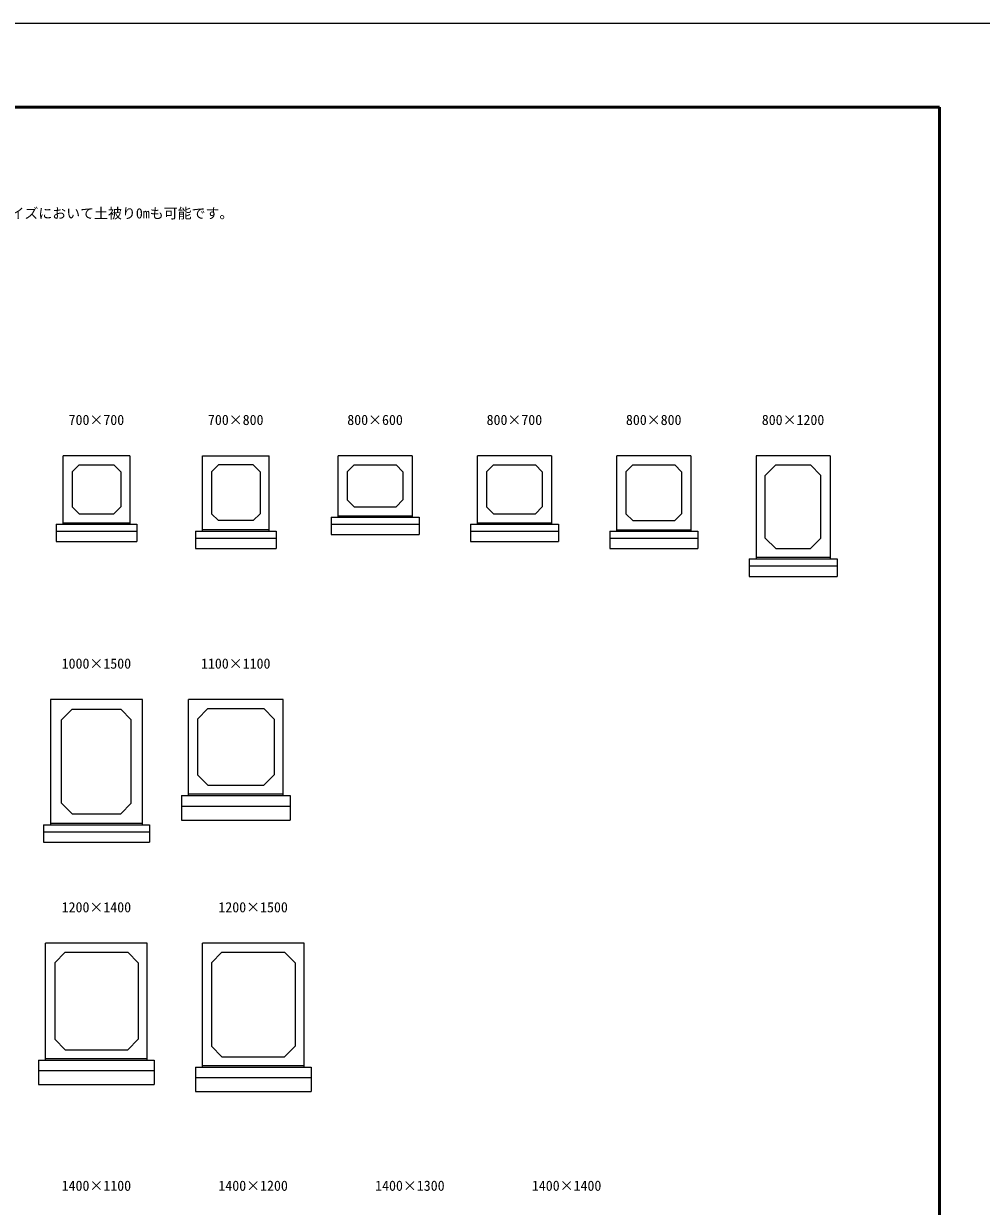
# Model space of a CAD drawing. Units: millimetres, scale not verified. Extents: x -25170 to 75630, y 0 to 35640.
# Drawn here: x 10883 to 24630, y 18652 to 35640 of the extents above; entities that cross this region are included whole.
import ezdxf
from ezdxf.enums import TextEntityAlignment as Align

# ---------------------------------------------------------------- set-up
doc = ezdxf.new("R2010")
doc.units = ezdxf.units.MM
doc.header["$LTSCALE"] = 60
for name, color, linetype, lineweight in [('Defpoints_3', 5, 'Continuous', 25), ('OUTLINE', 3, 'Continuous', 25), ('TXT', 7, 'Continuous', 25), ('WAKU', 3, 'Continuous', 50)]:
    doc.layers.add(name, color=color, linetype=linetype, lineweight=lineweight)
doc.styles.add('ＭＳ ゴシック', font='')
doc.styles.get('ＭＳ ゴシック').set_extended_font_data('MS Gothic')

msp = doc.modelspace()

# ---------------------------------------------------------------- linework, layer by layer
at = {"layer": 'Defpoints_3'}
msp.add_line((25230, 35640), (-25170, 35640), dxfattribs=at)
at = {"layer": 'OUTLINE'}
for p, q in [((11448.47, 28450.94), (11448.47, 29430.94)), ((12408.47, 29430.94), (11448.47, 29430.94)), ((12408.47, 29430.94), (12408.47, 28450.94)), ((13448.47, 29430.94), (14408.47, 29430.94)), ((13448.47, 28350.94), (13448.47, 29430.94)), ((14408.47, 28350.94), (14408.47, 29430.94)), ((16458.47, 29430.94), (15398.47, 29430.94)), ((15398.47, 28550.94), (15398.47, 29430.94)), ((16458.47, 29430.94), (16458.47, 28550.94)), ((17398.47, 28450.94), (17398.47, 29430.94)), ((18458.47, 29430.94), (17398.47, 29430.94)), ((18458.47, 29430.94), (18458.47, 28450.94)), ((20458.47, 29430.94), (19398.47, 29430.94)), ((19398.47, 28350.94), (19398.47, 29430.94)), ((20458.47, 29430.94), (20458.47, 28350.94)), ((21398.47, 29430.94), (21398.47, 27950.94)), ((22458.47, 29430.94), (21398.47, 29430.94)), ((22458.47, 29430.94), (22458.47, 27950.94)), ((11578.47, 29200.94), (11678.47, 29300.94)), ((11678.47, 29300.94), (12178.47, 29300.94)), ((12178.47, 29300.94), (12278.47, 29200.94)), ((13578.47, 29200.94), (13678.47, 29300.94)), ((14178.47, 29300.94), (13678.47, 29300.94)), ((14178.47, 29300.94), (14278.47, 29200.94)), ((15528.47, 29200.94), (15628.47, 29300.94)), ((15628.47, 29300.94), (16228.47, 29300.94)), ((16228.47, 29300.94), (16328.47, 29200.94)), ((17528.47, 29200.94), (17628.47, 29300.94)), ((17628.47, 29300.94), (18228.47, 29300.94)), ((18228.47, 29300.94), (18328.47, 29200.94)), ((19528.47, 29200.94), (19628.47, 29300.94)), ((19628.47, 29300.94), (20228.47, 29300.94)), ((20228.47, 29300.94), (20328.47, 29200.94)), ((21678.47, 29300.94), (21528.47, 29150.94)), ((21678.47, 29300.94), (22178.47, 29300.94)), ((22328.47, 29150.94), (22178.47, 29300.94)), ((11578.47, 29200.94), (11578.47, 28700.94)), ((12278.47, 29200.94), (12278.47, 28700.94)), ((13578.47, 29200.94), (13578.47, 28600.94)), ((14278.47, 29200.94), (14278.47, 28600.94)), ((15528.47, 29200.94), (15528.47, 28800.94)), ((16328.47, 29200.94), (16328.47, 28800.94)), ((17528.47, 29200.94), (17528.47, 28700.94)), ((18328.47, 29200.94), (18328.47, 28700.94)), ((19528.47, 29200.94), (19528.47, 28600.94)), ((20328.47, 29200.94), (20328.47, 28600.94)), ((21528.47, 28250.94), (21528.47, 29150.94)), ((22328.47, 28250.94), (22328.47, 29150.94)), ((15628.47, 28700.94), (15528.47, 28800.94)), ((16228.47, 28700.94), (16328.47, 28800.94)), ((11678.47, 28600.94), (11578.47, 28700.94)), ((11678.47, 28600.94), (12178.47, 28600.94)), ((12178.47, 28600.94), (12278.47, 28700.94)), ((13578.47, 28600.94), (13678.47, 28500.94)), ((14278.47, 28600.94), (14178.47, 28500.94)), ((15298.47, 28550.94), (15298.47, 28300.94)), ((15298.47, 28550.94), (16558.47, 28550.94)), ((15398.47, 28570.94), (16458.47, 28570.94)), ((15628.47, 28700.94), (16228.47, 28700.94)), ((16558.47, 28550.94), (16558.47, 28300.94)), ((17628.47, 28600.94), (17528.47, 28700.94)), ((17628.47, 28600.94), (18228.47, 28600.94)), ((18228.47, 28600.94), (18328.47, 28700.94)), ((19628.47, 28500.94), (19528.47, 28600.94)), ((20228.47, 28500.94), (20328.47, 28600.94)), ((11348.47, 28450.94), (11348.47, 28200.94)), ((11348.47, 28450.94), (12508.47, 28450.94)), ((11448.47, 28470.94), (12408.47, 28470.94)), ((12508.47, 28450.94), (12508.47, 28200.94)), ((14408.47, 28370.94), (13448.47, 28370.94)), ((14178.47, 28500.94), (13678.47, 28500.94)), ((15298.47, 28450.94), (16558.47, 28450.94)), ((17298.47, 28450.94), (17298.47, 28200.94)), ((17298.47, 28450.94), (18558.47, 28450.94)), ((17398.47, 28470.94), (18458.47, 28470.94)), ((18558.47, 28450.94), (18558.47, 28200.94)), ((19398.47, 28370.94), (20458.47, 28370.94)), ((19628.47, 28500.94), (20228.47, 28500.94)), ((11348.47, 28350.94), (12508.47, 28350.94)), ((11348.47, 28200.94), (12508.47, 28200.94)), ((13348.47, 28350.94), (13348.47, 28100.94)), ((13348.47, 28350.94), (14508.47, 28350.94)), ((13348.47, 28250.94), (14508.47, 28250.94)), ((14508.47, 28350.94), (14508.47, 28100.94)), ((15298.47, 28300.94), (16558.47, 28300.94)), ((17298.47, 28350.94), (18558.47, 28350.94)), ((17298.47, 28200.94), (18558.47, 28200.94)), ((19298.47, 28350.94), (19298.47, 28100.94)), ((19298.47, 28350.94), (20558.47, 28350.94)), ((19298.47, 28250.94), (20558.47, 28250.94)), ((20558.47, 28350.94), (20558.47, 28100.94)), ((21528.47, 28250.94), (21678.47, 28100.94)), ((22328.47, 28250.94), (22178.47, 28100.94)), ((13348.47, 28100.94), (14508.47, 28100.94)), ((19298.47, 28100.94), (20558.47, 28100.94)), ((21678.47, 28100.94), (22178.47, 28100.94)), ((21298.47, 27950.94), (21298.47, 27700.94)), ((21298.47, 27950.94), (22558.47, 27950.94)), ((22458.47, 27970.94), (21398.47, 27970.94)), ((22558.47, 27950.94), (22558.47, 27700.94)), ((21298.47, 27850.94), (22558.47, 27850.94)), ((21298.47, 27700.94), (22558.47, 27700.94)), ((11268.47, 25930.94), (11268.47, 24130.94)), ((12588.47, 25930.94), (11268.47, 25930.94)), ((12588.47, 24130.94), (12588.47, 25930.94)), ((13248.47, 24550.94), (13248.47, 25930.94)), ((14608.47, 25930.94), (13248.47, 25930.94)), ((14608.47, 24550.94), (14608.47, 25930.94)), ((11428.47, 25640.94), (11578.47, 25790.94)), ((11578.47, 25790.94), (12278.47, 25790.94)), ((12278.47, 25790.94), (12428.47, 25640.94)), ((13528.47, 25800.94), (13378.47, 25650.94)), ((13528.47, 25800.94), (14328.47, 25800.94)), ((14478.47, 25650.94), (14328.47, 25800.94)), ((11428.47, 24440.94), (11428.47, 25640.94)), ((12428.47, 24440.94), (12428.47, 25640.94)), ((13378.47, 25650.94), (13378.47, 24850.94)), ((14478.47, 25650.94), (14478.47, 24850.94)), ((13528.47, 24700.94), (13378.47, 24850.94)), ((14328.47, 24700.94), (14478.47, 24850.94)), ((13528.47, 24700.94), (14328.47, 24700.94)), ((13148.47, 24550.94), (13148.47, 24200.94)), ((13148.47, 24550.94), (14708.47, 24550.94)), ((14608.47, 24570.94), (13248.47, 24570.94)), ((14708.47, 24550.94), (14708.47, 24200.94)), ((11578.47, 24290.94), (11428.47, 24440.94)), ((12278.47, 24290.94), (12428.47, 24440.94)), ((13148.47, 24400.94), (14708.47, 24400.94)), ((11168.47, 24130.94), (11168.47, 23880.94)), ((11168.47, 24130.94), (12688.47, 24130.94)), ((12588.47, 24150.94), (11268.47, 24150.94)), ((11578.47, 24290.94), (12278.47, 24290.94)), ((12688.47, 24130.94), (12688.47, 23880.94)), ((13148.47, 24200.94), (14708.47, 24200.94)), ((11168.47, 24030.94), (12688.47, 24030.94)), ((11168.47, 23880.94), (12688.47, 23880.94)), ((12658.47, 22430.94), (11198.47, 22430.94)), ((11198.47, 20750.94), (11198.47, 22430.94)), ((12658.47, 20750.94), (12658.47, 22430.94)), ((14908.47, 22430.94), (13448.47, 22430.94)), ((13448.47, 20650.94), (13448.47, 22430.94)), ((14908.47, 20650.94), (14908.47, 22430.94)), ((11478.47, 22300.94), (11328.47, 22150.94)), ((11478.47, 22300.94), (12378.47, 22300.94)), ((12528.47, 22150.94), (12378.47, 22300.94)), ((13728.47, 22300.94), (13578.47, 22150.94)), ((13728.47, 22300.94), (14628.47, 22300.94)), ((14778.47, 22150.94), (14628.47, 22300.94)), ((11328.47, 22150.94), (11328.47, 21050.94)), ((12528.47, 22150.94), (12528.47, 21050.94)), ((13578.47, 22150.94), (13578.47, 20950.94)), ((14778.47, 22150.94), (14778.47, 20950.94)), ((11478.47, 20900.94), (11328.47, 21050.94)), ((11478.47, 20900.94), (12378.47, 20900.94)), ((12378.47, 20900.94), (12528.47, 21050.94)), ((13728.47, 20800.94), (13578.47, 20950.94)), ((14628.47, 20800.94), (14778.47, 20950.94)), ((11098.47, 20750.94), (11098.47, 20400.94)), ((11098.47, 20750.94), (12758.47, 20750.94)), ((12658.47, 20770.94), (11198.47, 20770.94)), ((12758.47, 20750.94), (12758.47, 20400.94)), ((13728.47, 20800.94), (14628.47, 20800.94)), ((11098.47, 20600.94), (12758.47, 20600.94)), ((13348.47, 20650.94), (13348.47, 20300.94)), ((13348.47, 20650.94), (15008.47, 20650.94)), ((14908.47, 20670.94), (13448.47, 20670.94)), ((15008.47, 20650.94), (15008.47, 20300.94)), ((11098.47, 20400.94), (12758.47, 20400.94)), ((13348.47, 20500.94), (15008.47, 20500.94)), ((13348.47, 20300.94), (15008.47, 20300.94))]:
    msp.add_line(p, q, dxfattribs=at)
at = {"layer": 'WAKU'}
for p, q in [((24030, 34440), (-23970, 34440)), ((24030, 1200), (24030, 34440))]:
    msp.add_line(p, q, dxfattribs=at)

# ---------------------------------------------------------------- texts
at = {"layer": 'TXT', "style": 'ＭＳ ゴシック'}
for s, p in [('\u3000\u3000\u3000\u3000特殊配筋により、すべてのサイズにおいて土被り0mも可能です。', (7295.05, 32798.18)), ('700×700', (11528.47, 29830.94)), ('700×800', (13528.47, 29830.94)), ('800×600', (15528.47, 29830.94)), ('800×700', (17528.47, 29830.94)), ('800×800', (19528.47, 29830.94)), ('800×1200', (21478.47, 29830.94)), ('1000×1500', (11428.47, 26330.94)), ('1100×1100', (13428.47, 26330.94)), ('1200×1400', (11428.47, 22830.94)), ('1200×1500', (13678.47, 22830.94)), ('1400×1100', (11428.47, 18830.94)), ('1400×1200', (13678.47, 18830.94)), ('1400×1300', (15928.47, 18830.94)), ('1400×1400', (18178.47, 18830.94))]:
    msp.add_text(s, height=146.6, dxfattribs=at).set_placement(p, align=Align.BOTTOM_LEFT)

doc.saveas('drawing.dxf')
